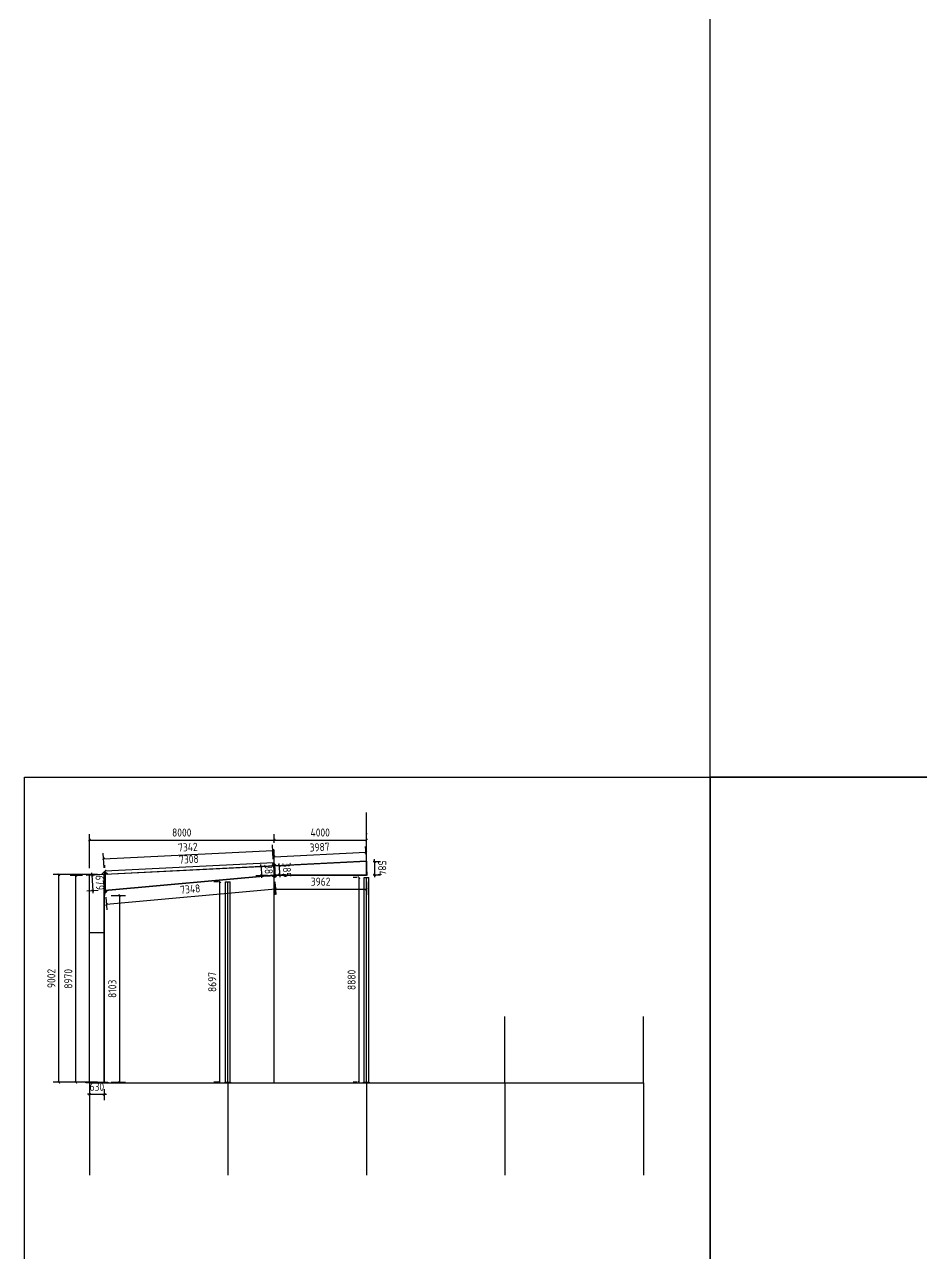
# Model space of a CAD drawing. Extents: x 411778 to 673094, y -11605 to 324395.
# Drawn here: x 494894 to 533749, y 135750 to 189023 of the extents above; entities that cross this region are included whole.
import ezdxf

# ---------------------------------------------------------------- set-up
doc = ezdxf.new("R2010")
doc.units = 0
doc.header["$LTSCALE"] = 1000
doc.header["$MEASUREMENT"] = 0
doc.layers.add('AXIS', color=3, linetype='Continuous')
doc.layers.add('DOTE', color=1, linetype='Continuous')
doc.styles.get("Standard").update_dxf_attribs({"font": 'gbenor.shx', "bigfont": 'gbcbig.shx'})
doc.dimstyles.get("Standard").update_dxf_attribs({"dimscale": 100, "dimtxt": 3.5, "dimasz": 1, "dimexe": 2.5, "dimexo": 3, "dimgap": 1.5, "dimtad": 1, "dimdec": 0, "dimzin": 0, "dimdsep": 46, "dimtxsty": 'Standard', "dimblk": 'ARCHTICK', "dimcen": 0.09, "dimadec": 0, "dimazin": 0, "dimtfac": 1, "dimtdec": 0, "dimtix": 1, "dimtmove": 2, "dimatfit": 3, "dimfxl": 1, "dimtolj": 1, "dimtzin": 0, "dimarcsym": 0})

# ---------------------------------------------------------------- blocks, each defined once
blk = doc.blocks.new('_ArchTick')
at = {"color": 0, "linetype": 'ByBlock', "const_width": 0.4}
blk.add_lwpolyline([(-0.5, -0.5), (0.5, 0.5)], dxfattribs=at)
blk = doc.blocks.new('*D26')
at = {"color": 3, "lineweight": -2}
for p, q in [((497702, 152449), (497702, 153922)), ((497702, 153672), (505702, 153672)), ((505702, 153549), (505702, 153922))]:
    blk.add_line(p, q, dxfattribs=at)
at = {"layer": 'Defpoints', "color": 0}
for p in [(505702, 153672), (505702, 153249), (497702, 152149)]:
    blk.add_point(p, dxfattribs=at)
at = {"color": 3, "lineweight": -2, "xscale": 100, "yscale": 100, "zscale": 100, "rotation": 180}
blk.add_blockref('_ArchTick', (497702, 153672), dxfattribs=at)
at = {"color": 3, "lineweight": -2, "xscale": 100, "yscale": 100, "zscale": 100}
blk.add_blockref('_ArchTick', (505702, 153672), dxfattribs=at)
at = {"color": 0, "insert": (501702, 153997), "char_height": 350, "attachment_point": 5}
blk.add_mtext('\\A1;8000', dxfattribs=at)
blk = doc.blocks.new('*D27')
at = {"color": 3, "lineweight": -2}
for p, q in [((509702, 153972), (509702, 153922)), ((505702, 153549), (505702, 153922)), ((505702, 153672), (509702, 153672))]:
    blk.add_line(p, q, dxfattribs=at)
at = {"layer": 'Defpoints', "color": 0}
for p in [(509702, 153672), (509702, 153672), (505702, 153249)]:
    blk.add_point(p, dxfattribs=at)
at = {"color": 3, "lineweight": -2, "xscale": 100, "yscale": 100, "zscale": 100, "rotation": 180}
blk.add_blockref('_ArchTick', (505702, 153672), dxfattribs=at)
at = {"color": 3, "lineweight": -2, "xscale": 100, "yscale": 100, "zscale": 100}
blk.add_blockref('_ArchTick', (509702, 153672), dxfattribs=at)
at = {"color": 0, "insert": (507702, 153997), "char_height": 350, "attachment_point": 5}
blk.add_mtext('\\A1;4000', dxfattribs=at)
blk = doc.blocks.new('*D16')
at = {"color": 0, "lineweight": -2}
for p, q in [((497402, 152139), (496861, 152139)), ((497111, 143169), (497111, 152139)), ((497402, 143169), (496861, 143169))]:
    blk.add_line(p, q, dxfattribs=at)
at = {"layer": 'Defpoints', "color": 0}
for p in [(497111, 152139), (497702, 152139), (497702, 143169)]:
    blk.add_point(p, dxfattribs=at)
at = {"color": 0, "lineweight": -2, "xscale": 100, "yscale": 100, "zscale": 100}
for p, rotation in [((497111, 152139), 89.99681024447388), ((497111, 143169), 269.9968102444739)]:
    blk.add_blockref('_ArchTick', p, dxfattribs=dict(at, rotation=rotation))
at = {"color": 0, "insert": (496786, 147654), "char_height": 350, "attachment_point": 5, "rotation": 89.9968}
blk.add_mtext('\\A1;8970', dxfattribs=at)
blk = doc.blocks.new('*D17')
at = {"color": 0, "lineweight": -2}
for p, q in [((498642, 151272), (499268, 151272)), ((499018, 143169), (499018, 151272)), ((498642, 143169), (499268, 143169))]:
    blk.add_line(p, q, dxfattribs=at)
at = {"layer": 'Defpoints', "color": 0}
for p in [(498342, 151272), (499018, 151272), (498342, 143169)]:
    blk.add_point(p, dxfattribs=at)
at = {"color": 0, "lineweight": -2, "xscale": 100, "yscale": 100, "zscale": 100}
for p, rotation in [((499018, 151272), 90), ((499018, 143169), 270)]:
    blk.add_blockref('_ArchTick', p, dxfattribs=dict(at, rotation=rotation))
at = {"color": 0, "insert": (498693, 147221), "char_height": 350, "attachment_point": 5, "rotation": 90}
blk.add_mtext('\\A1;8103', dxfattribs=at)
blk = doc.blocks.new('*D18')
at = {"color": 0, "lineweight": -2}
for p, q in [((498052, 152172), (496129, 152172)), ((496379, 143169), (496379, 152172)), ((498052, 143169), (496129, 143169))]:
    blk.add_line(p, q, dxfattribs=at)
at = {"layer": 'Defpoints', "color": 0}
for p in [(496379, 152172), (498352, 152172), (498352, 143169)]:
    blk.add_point(p, dxfattribs=at)
at = {"color": 0, "lineweight": -2, "xscale": 100, "yscale": 100, "zscale": 100}
for p, rotation in [((496379, 152172), 90), ((496379, 143169), 270)]:
    blk.add_blockref('_ArchTick', p, dxfattribs=dict(at, rotation=rotation))
at = {"color": 0, "insert": (496054, 147670), "char_height": 350, "attachment_point": 5, "rotation": 90}
blk.add_mtext('\\A1;9002', dxfattribs=at)
blk = doc.blocks.new('*D19')
at = {"color": 0, "lineweight": -2}
for p, q in [((503302, 151866), (503098, 151866)), ((503348, 143169), (503348, 151866)), ((503302, 143169), (503098, 143169))]:
    blk.add_line(p, q, dxfattribs=at)
at = {"layer": 'Defpoints', "color": 0}
for p in [(503348, 151866), (503602, 151866), (503602, 143169)]:
    blk.add_point(p, dxfattribs=at)
at = {"color": 0, "lineweight": -2, "xscale": 100, "yscale": 100, "zscale": 100}
for p, rotation in [((503348, 151866), 90), ((503348, 143169), 270)]:
    blk.add_blockref('_ArchTick', p, dxfattribs=dict(at, rotation=rotation))
at = {"color": 0, "insert": (503023, 147518), "char_height": 350, "attachment_point": 5, "rotation": 90}
blk.add_mtext('\\A1;8697', dxfattribs=at)
blk = doc.blocks.new('*D20')
at = {"color": 0, "lineweight": -2}
for p, q in [((509302, 152049), (509135, 152049)), ((509385, 143169), (509385, 152049)), ((509302, 143169), (509135, 143169))]:
    blk.add_line(p, q, dxfattribs=at)
at = {"layer": 'Defpoints', "color": 0}
for p in [(509385, 152049), (509602, 152049), (509602, 143169)]:
    blk.add_point(p, dxfattribs=at)
at = {"color": 0, "lineweight": -2, "xscale": 100, "yscale": 100, "zscale": 100}
for p, rotation in [((509385, 152049), 90), ((509385, 143169), 270)]:
    blk.add_blockref('_ArchTick', p, dxfattribs=dict(at, rotation=rotation))
at = {"color": 0, "insert": (509060, 147609), "char_height": 350, "attachment_point": 5, "rotation": 90}
blk.add_mtext('\\A1;8880', dxfattribs=at)
blk = doc.blocks.new('*D21')
at = {"color": 0, "lineweight": -2}
for p, q in [((498052, 152157), (497561, 152132)), ((497810, 152144), (497805, 152244)), ((497810, 152144), (497844, 151466)), ((498086, 151478), (497595, 151454)), ((497844, 151466), (497849, 151366))]:
    blk.add_line(p, q, dxfattribs=at)
at = {"layer": 'Defpoints', "color": 0}
for p in [(498352, 152172), (497844, 151466), (498386, 151493)]:
    blk.add_point(p, dxfattribs=at)
at = {"color": 0, "lineweight": -2, "xscale": 100, "yscale": 100, "zscale": 100}
for p, rotation in [((497810, 152144), 272.8624052261202), ((497844, 151466), 92.86240522612017)]:
    blk.add_blockref('_ArchTick', p, dxfattribs=dict(at, rotation=rotation))
at = {"color": 0, "insert": (498152, 151822), "char_height": 350, "attachment_point": 5, "rotation": 272.8624}
blk.add_mtext('\\A1;679', dxfattribs=at)
blk = doc.blocks.new('*D22')
at = {"color": 0, "lineweight": -2}
for p, q in [((505385, 152523), (504887, 152498)), ((505137, 152511), (505132, 152611)), ((505137, 152511), (505156, 152131)), ((505404, 152143), (504906, 152118)), ((505156, 152131), (505161, 152031))]:
    blk.add_line(p, q, dxfattribs=at)
at = {"layer": 'Defpoints', "color": 0}
for p in [(505684, 152538), (505156, 152131), (505703, 152158)]:
    blk.add_point(p, dxfattribs=at)
at = {"color": 0, "lineweight": -2, "xscale": 100, "yscale": 100, "zscale": 100}
for p, rotation in [((505137, 152511), 272.8624052261247), ((505156, 152131), 92.86240522612466)]:
    blk.add_blockref('_ArchTick', p, dxfattribs=dict(at, rotation=rotation))
at = {"color": 0, "insert": (505471, 152337), "char_height": 350, "attachment_point": 5, "rotation": 272.8624}
blk.add_mtext('\\A1;381', dxfattribs=at)
blk = doc.blocks.new('*D11')
at = {"color": 0, "lineweight": -2}
for p, q in [((505669, 152838), (505638, 153470)), ((498337, 152471), (498305, 153103)), ((498318, 152854), (505650, 153220))]:
    blk.add_line(p, q, dxfattribs=at)
at = {"layer": 'Defpoints', "color": 0}
for p in [(505650, 153220), (505684, 152538), (498352, 152172)]:
    blk.add_point(p, dxfattribs=at)
at = {"color": 0, "lineweight": -2, "xscale": 100, "yscale": 100, "zscale": 100}
for p, rotation in [((498318, 152854), 182.8624052261116), ((505650, 153220), 2.862405226111567)]:
    blk.add_blockref('_ArchTick', p, dxfattribs=dict(at, rotation=rotation))
at = {"color": 0, "insert": (501968, 153362), "char_height": 350, "attachment_point": 5, "rotation": 2.8624}
blk.add_mtext('\\A1;7342', dxfattribs=at)
blk = doc.blocks.new('*D23')
at = {"color": 0, "lineweight": -2}
for p, q in [((505669, 152838), (505664, 152944)), ((498371, 152473), (498366, 152579)), ((498378, 152330), (505677, 152695))]:
    blk.add_line(p, q, dxfattribs=at)
at = {"layer": 'Defpoints', "color": 0}
for p in [(505677, 152695), (505684, 152538), (498386, 152173)]:
    blk.add_point(p, dxfattribs=at)
at = {"color": 0, "lineweight": -2, "xscale": 100, "yscale": 100, "zscale": 100}
for p, rotation in [((498378, 152330), 182.8624052261119), ((505677, 152695), 2.862405226111885)]:
    blk.add_blockref('_ArchTick', p, dxfattribs=dict(at, rotation=rotation))
at = {"color": 0, "insert": (502011, 152837), "char_height": 350, "attachment_point": 5, "rotation": 2.8624}
blk.add_mtext('\\A1;7308', dxfattribs=at)
blk = doc.blocks.new('*D12')
at = {"color": 0, "lineweight": -2}
for p, q in [((505731, 151859), (505781, 151303)), ((498441, 150888), (505758, 151552)), ((498413, 151195), (498463, 150639))]:
    blk.add_line(p, q, dxfattribs=at)
at = {"layer": 'Defpoints', "color": 0}
for p in [(505703, 152158), (498386, 151493), (505758, 151552)]:
    blk.add_point(p, dxfattribs=at)
at = {"color": 0, "lineweight": -2, "xscale": 100, "yscale": 100, "zscale": 100}
for p, rotation in [((505758, 151552), 5.189537818528644), ((498441, 150888), 185.1895378185286)]:
    blk.add_blockref('_ArchTick', p, dxfattribs=dict(at, rotation=rotation))
at = {"color": 0, "insert": (502070, 151544), "char_height": 350, "attachment_point": 5, "rotation": 5.1895}
blk.add_mtext('\\A1;7348', dxfattribs=at)
blk = doc.blocks.new('*D24')
at = {"color": 0, "lineweight": -2}
for p, q in [((510002, 152741), (510310, 152741)), ((510060, 152741), (510060, 152841)), ((510060, 152741), (510060, 152157)), ((510002, 152157), (510310, 152157)), ((510060, 152157), (510060, 152057))]:
    blk.add_line(p, q, dxfattribs=at)
at = {"layer": 'Defpoints', "color": 0}
for p in [(509702, 152741), (509702, 152157), (510060, 152157)]:
    blk.add_point(p, dxfattribs=at)
at = {"color": 0, "lineweight": -2, "xscale": 100, "yscale": 100, "zscale": 100}
for p, rotation in [((510060, 152741), 270.0000984187989), ((510060, 152157), 90.00009841879888)]:
    blk.add_blockref('_ArchTick', p, dxfattribs=dict(at, rotation=rotation))
at = {"color": 0, "insert": (510385, 152449), "char_height": 350, "attachment_point": 5, "rotation": 270.0001}
blk.add_mtext('\\A1;584', dxfattribs=at)
blk = doc.blocks.new('*D25')
at = {"color": 0, "lineweight": -2}
for p, q in [((505922, 152552), (505917, 152652)), ((505922, 152552), (505941, 152168)), ((506020, 152557), (506172, 152565)), ((505941, 152168), (505946, 152068)), ((506039, 152172), (506191, 152180))]:
    blk.add_line(p, q, dxfattribs=at)
at = {"layer": 'Defpoints', "color": 0}
for p in [(505720, 152542), (505739, 152158), (505941, 152168)]:
    blk.add_point(p, dxfattribs=at)
at = {"color": 0, "lineweight": -2, "xscale": 100, "yscale": 100, "zscale": 100}
for p, rotation in [((505922, 152552), 272.862405226116), ((505941, 152168), 92.86240522611607)]:
    blk.add_blockref('_ArchTick', p, dxfattribs=dict(at, rotation=rotation))
at = {"color": 0, "insert": (506256, 152376), "char_height": 350, "attachment_point": 5, "rotation": 272.8624}
blk.add_mtext('\\A1;385', dxfattribs=at)
blk = doc.blocks.new('*D13')
at = {"color": 0, "lineweight": -2}
for p, q in [((505705, 152842), (505688, 153190)), ((505700, 152940), (509682, 153139)), ((509687, 153041), (509669, 153389))]:
    blk.add_line(p, q, dxfattribs=at)
at = {"layer": 'Defpoints', "color": 0}
for p in [(509682, 153139), (505720, 152542), (509702, 152741)]:
    blk.add_point(p, dxfattribs=at)
at = {"color": 0, "lineweight": -2, "xscale": 100, "yscale": 100, "zscale": 100}
for p, rotation in [((505700, 152940), 182.8624052261116), ((509682, 153139), 2.862405226111579)]:
    blk.add_blockref('_ArchTick', p, dxfattribs=dict(at, rotation=rotation))
at = {"color": 0, "insert": (507675, 153364), "char_height": 350, "attachment_point": 5, "rotation": 2.8624}
blk.add_mtext('\\A1;3987', dxfattribs=at)
blk = doc.blocks.new('*D10')
at = {"color": 0, "lineweight": -2}
for p, q in [((505739, 151858), (505739, 151293)), ((509702, 151857), (509702, 151293)), ((505739, 151543), (509702, 151543))]:
    blk.add_line(p, q, dxfattribs=at)
at = {"layer": 'Defpoints', "color": 0}
for p in [(505739, 152158), (509702, 152157), (509702, 151543)]:
    blk.add_point(p, dxfattribs=at)
at = {"color": 0, "lineweight": -2, "xscale": 100, "yscale": 100, "zscale": 100}
for p, rotation in [((505739, 151543), 179.9928155509551), ((509702, 151543), 359.9928155509551)]:
    blk.add_blockref('_ArchTick', p, dxfattribs=dict(at, rotation=rotation))
at = {"color": 0, "insert": (507721, 151868), "char_height": 350, "attachment_point": 5, "rotation": 359.9928}
blk.add_mtext('\\A1;3962', dxfattribs=at)
blk = doc.blocks.new('*D15')
at = {"color": 0, "lineweight": -2}
for p, q in [((497712, 142869), (497712, 142398)), ((498342, 142869), (498342, 142398)), ((497712, 142648), (497612, 142648)), ((497712, 142648), (498342, 142648)), ((498342, 142648), (498442, 142648))]:
    blk.add_line(p, q, dxfattribs=at)
at = {"layer": 'Defpoints', "color": 0}
for p in [(497712, 143169), (498342, 143169), (498342, 142648)]:
    blk.add_point(p, dxfattribs=at)
at = {"color": 0, "lineweight": -2, "xscale": 100, "yscale": 100, "zscale": 100}
blk.add_blockref('_ArchTick', (497712, 142648), dxfattribs=at)
at = {"color": 0, "lineweight": -2, "xscale": 100, "yscale": 100, "zscale": 100, "rotation": 180}
blk.add_blockref('_ArchTick', (498342, 142648), dxfattribs=at)
at = {"color": 0, "insert": (498027, 142973), "char_height": 350, "attachment_point": 5}
blk.add_mtext('\\A1;630', dxfattribs=at)

msp = doc.modelspace()

# ---------------------------------------------------------------- linework, layer by layer
for p, q in [((509701.8, 152149), (509701.8, 154863.7)), ((505701.8, 143169), (505701.8, 153249)), ((509701.8, 152749), (498363.8, 152182.1)), ((505702.3, 152539), (498363.8, 152172.1)), ((505679.4, 152638), (505594, 152543.6)), ((505679.4, 152638), (505715.3, 152639.8)), ((509701.8, 152741), (505702.2, 152541)), ((505715.3, 152639.8), (505809.7, 152554.4)), ((509701.8, 152749), (509701.8, 152149)), ((498363.8, 152182.1), (497701.8, 152149)), ((498363.8, 152172.1), (497701.8, 152139)), ((497701.8, 143169), (497701.8, 152149)), ((497711.8, 143169), (497711.8, 152139.5)), ((498341.8, 152292.1), (498230.9, 152175.5)), ((498363.8, 152292.1), (498341.8, 152292.1)), ((498341.8, 152292.1), (498341.8, 151272.1)), ((498341.8, 143169), (498341.8, 152181)), ((498351.8, 143169), (498351.8, 152171.5)), ((498363.8, 151272.1), (498363.8, 152292.1)), ((498363.8, 152292.1), (498385.8, 152292.1)), ((498363.8, 151491.3), (505721.3, 152159.5)), ((498363.8, 151481.2), (505721.8, 152149.5)), ((498385.8, 152292.1), (498385.8, 151372.1)), ((498385.8, 152292.1), (498494.6, 152188.7)), ((503601.8, 143169), (503601.8, 151866.1)), ((503601.8, 151866.1), (503801.8, 151866.1)), ((503801.8, 143169), (503801.8, 151866.1)), ((505615, 152139.8), (505708.3, 152058.7)), ((505708.3, 152058.7), (505744.3, 152060.5)), ((505721.8, 152157.5), (509751.8, 152157)), ((505721.8, 152149.5), (509701.8, 152149)), ((505828.9, 152149.5), (505744.3, 152060.5)), ((509601.8, 143169), (509601.8, 152049)), ((509601.8, 152049), (509801.8, 152049)), ((509801.8, 143169), (509801.8, 152049)), ((498385.8, 151372.1), (498363.8, 151372.1)), ((498496.5, 151493.3), (498385.8, 151372.1)), ((498341.8, 151272.1), (498363.8, 151272.1)), ((498351.8, 149649), (497711.8, 149649)), ((497551.8, 143149), (497551.8, 143169)), ((497551.8, 143169), (498501.8, 143169)), ((498026.8, 143149), (497551.8, 143149)), ((497701.8, 143149), (521701.8, 143149)), ((498501.8, 143149), (498026.8, 143149)), ((498501.8, 143169), (498501.8, 143149)), ((503581.8, 143149), (503581.8, 143169)), ((503581.8, 143169), (503821.8, 143169)), ((503701.8, 143149), (503581.8, 143149)), ((503821.8, 143169), (503821.8, 143149)), ((509581.8, 143149), (509581.8, 143169)), ((509581.8, 143169), (509821.8, 143169)), ((509701.8, 143149), (509581.8, 143149)), ((509821.8, 143169), (509821.8, 143149))]:
    msp.add_line(p, q)
at = {"color": 0}
for p, q in [((505679.4, 152638), (505708.3, 152058.7)), ((505697.4, 152638.9), (505726.3, 152059.6)), ((505715.3, 152639.8), (505744.3, 152060.5))]:
    msp.add_line(p, q, dxfattribs=at)
at = {"color": 1}
for p, q in [((505684.4, 152538.1), (505703.4, 152157.9)), ((509731, 152157), (509701.8, 152741)), ((498385.8, 151493.3), (498351.9, 152171.5)), ((509701.8, 143149), (509701.8, 152049))]:
    msp.add_line(p, q, dxfattribs=at)
for points in [[(524593.5, 240395), (643393.5, 240395), (643393.5, 156395), (524593.5, 156395)], [(494893.5, 156395), (524593.5, 156395), (524593.5, 135395), (494893.5, 135395)], [(524593.5, 156395), (643393.5, 156395), (643393.5, 72395), (524593.5, 72395)]]:
    msp.add_lwpolyline(points, close=True)
at = {"layer": 'AXIS'}
for p, q in [((497701.8, 143149), (497701.8, 139149)), ((503701.8, 143149), (503701.8, 139149)), ((509701.8, 143149), (509701.8, 139149)), ((515701.8, 143149), (515701.8, 139149)), ((521701.8, 143149), (521701.8, 139149))]:
    msp.add_line(p, q, dxfattribs=at)
at = {"layer": 'DOTE'}
for p, q in [((503701.8, 143149), (503701.8, 151866.1)), ((509701.8, 143149), (509701.8, 146019.8)), ((515701.8, 143149), (515701.8, 146019.8)), ((521701.8, 143149), (521701.8, 146019.8))]:
    msp.add_line(p, q, dxfattribs=at)
at = {"layer": 'DOTE', "color": 0}
msp.add_line((497701.8, 143169), (497701.8, 146019.8), dxfattribs=at)

# ---------------------------------------------------------------- dimensions: what is measured, and where the dimension line sits
for base, p1, p2, picture, middle in [((505701.8, 153671.5), (497701.8, 152149), (505701.8, 153249), '*D26', (501701.8, 153996.5)), ((509701.8, 153671.5), (505701.8, 153249), (509701.8, 153671.5), '*D27', (507701.8, 153996.5))]:
    dim = msp.add_linear_dim(base=base, p1=p1, p2=p2, dimstyle='Standard', override={"dimclrd": 3, "dimclre": 3})
    dim.commit()
    dim.dimension.update_dxf_attribs({"geometry": picture, "text_midpoint": middle})
at = {"color": 1}
for p1, p2, distance, picture, middle in [((498351.9, 152171.5), (505684.4, 152538.1), 683, '*D11', (501967.8, 153361.6)), ((505720.2, 152541.9), (509701.8, 152741), 398.8, '*D13', (507674.9, 153364.4)), ((498385.8, 152173.2), (505684.4, 152538.1), 156.6, '*D23', (502011.1, 152836.6)), ((505684.4, 152538.1), (505703.4, 152157.9), -548.3, '*D22', (505470.8, 152336.9)), ((505720.2, 152541.9), (505739.4, 152157.5), 202.3, '*D25', (506256.5, 152376.1)), ((509701.8, 152741), (509701.8, 152157), 358.7, '*D24', (510385.5, 152449)), ((498351.8462, 143169.0202), (498351.8462, 152171.5077), 1972.9686, '*D18', (496053.8776, 147670.264)), ((497701.8, 143169), (497702.3, 152139), 591.3, '*D16', (496785.8, 147654.1)), ((498351.9, 152171.5), (498385.8, 151493.3), -542.3, '*D21', (498151.9, 151821.5)), ((498385.8, 151493.3), (505703.4, 152157.9), -608.2, '*D12', (502070.2, 151543.5)), ((503601.8, 143169), (503601.8, 151866.1), 253.5, '*D19', (503023.3, 147517.5)), ((505739.4, 152157.5), (509701.8, 152157), -614.1, '*D10', (507720.6, 151868.2)), ((509601.8, 143169), (509601.8, 152049), 217.3, '*D20', (509059.6, 147609)), ((498341.8, 143169), (498341.8, 151272.1), -676.5, '*D17', (498693.4, 147220.6)), ((497711.8, 143169), (498341.8, 143169), -521, '*D15', (498026.8, 142973))]:
    dim = msp.add_aligned_dim(p1=p1, p2=p2, distance=distance, dimstyle='Standard', dxfattribs=at)
    dim.commit()
    dim.dimension.update_dxf_attribs({"geometry": picture, "text_midpoint": middle})

doc.saveas('drawing.dxf')
